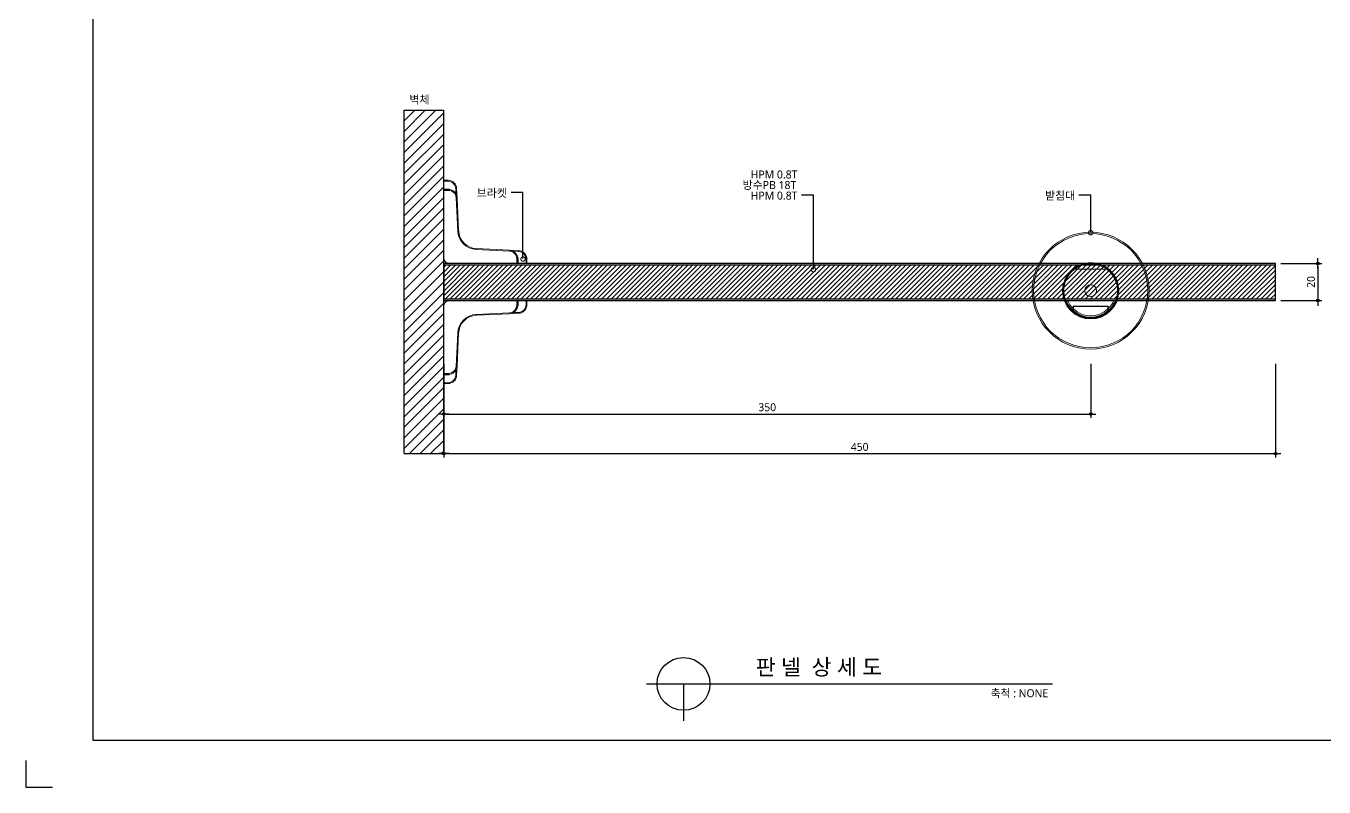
# Model space of a CAD drawing. Extents: x -256 to 8104, y -176 to 5714.
# Drawn here: x -256 to 4660, y -176 to 2705 of the extents above; entities that cross this region are included whole.
import ezdxf
from ezdxf.enums import TextEntityAlignment as Align

# ---------------------------------------------------------------- set-up
doc = ezdxf.new("R2010")
doc.units = 0
doc.header["$LTSCALE"] = 30
doc.layers.get('0').update_dxf_attribs({"linetype": 'CONTINUOUS'})
doc.layers.get('DEFPOINTS').update_dxf_attribs({"linetype": 'CONTINUOUS'})
for name, color, linetype in [('C', 2, 'CONTINUOUS'), ('DIM', 7, 'CONTINUOUS'), ('TIT', 3, 'CONTINUOUS'), ('문자', 3, 'CONTINUOUS'), ('부자재', 4, 'CONTINUOUS'), ('치수', 1, 'CONTINUOUS'), ('판넬', 2, 'CONTINUOUS'), ('해치', 8, 'CONTINUOUS')]:
    doc.layers.add(name, color=color, linetype=linetype)
doc.styles.add('돋움', font='malgun.ttf')
doc.dimstyles.new('10', dxfattribs={"dimscale": 10, "dimtxt": 3, "dimasz": 1, "dimexe": 1.5, "dimexo": 2, "dimgap": 1, "dimtad": 1, "dimdec": 0, "dimlunit": 6, "dimtxsty": '돋움', "dimblk": 'DIMDOT', "dimcen": -1, "dimdle": 1.5, "dimclrt": 3, "dimazin": 3, "dimtfac": 1, "dimtdec": 0, "dimtix": 1, "dimtmove": 2, "dimatfit": 3, "dimldrblk": 'DIMDOT', "dimarcsym": 0})

# ---------------------------------------------------------------- blocks, each defined once
blk = doc.blocks.new('U_T170_TOP')
at = {"color": 0, "lineweight": 15}
for p, q in [((-15.91, 15.91), (-15.1, 16.72)), ((-15.73, 15.73), (-15.91, 15.91)), ((-14.93, 16.54), (-15.73, 15.73)), ((-14.21, 14.21), (-15.73, 15.73)), ((-14.93, 16.54), (-15.1, 16.72)), ((-13.15, 15.27), (-14.21, 14.21)), ((-14.14, 14.14), (-13.25, 15.03)), ((-13.97, 13.97), (-14.14, 14.14)), ((-13.08, 14.85), (-13.97, 13.97)), ((-13.26, 15.03), (-13.33, 15.1)), ((-13.08, 14.85), (-13.25, 15.03)), ((-13.15, 15.27), (-13.07, 15.19)), ((-10.96, 15.63), (-12.03, 16.61)), ((-11.86, 16.79), (-10.01, 15.11)), ((-3.53, 8.88), (-10.18, 14.92)), ((-10.01, 15.11), (-3.37, 9.06)), ((3.37, 9.06), (10.01, 15.11)), ((10.18, 14.92), (3.53, 8.88)), ((10.01, 15.11), (11.86, 16.79)), ((12.03, 16.61), (10.96, 15.63)), ((13.07, 15.19), (13.15, 15.27)), ((13.08, 14.85), (13.25, 15.03)), ((13.97, 13.97), (13.08, 14.85)), ((14.21, 14.21), (13.15, 15.27)), ((13.25, 15.03), (14.14, 14.14)), ((13.33, 15.1), (13.26, 15.03)), ((14.14, 14.14), (13.97, 13.97)), ((15.73, 15.73), (14.21, 14.21)), ((14.93, 16.54), (15.1, 16.72)), ((15.73, 15.73), (14.93, 16.54)), ((15.1, 16.72), (15.91, 15.91)), ((15.91, 15.91), (15.73, 15.73)), ((-1.06, 1.06), (-13.97, 13.97)), ((13.97, 13.97), (1.06, 1.06))]:
    blk.add_line(p, q, dxfattribs=at)
at = {"color": 0, "lineweight": 15, "flags": 128}
for points in [[(-12.03, 16.61), (-12, 16.64), (-11.96, 16.68), (-11.94, 16.71), (-11.91, 16.74), (-11.89, 16.76), (-11.87, 16.78), (-11.86, 16.79), (-11.86, 16.79)], [(-10.18, 14.92), (-10.14, 14.96), (-10.11, 14.99), (-10.08, 15.03), (-10.06, 15.05), (-10.04, 15.08), (-10.02, 15.09), (-10.01, 15.1), (-10.01, 15.11)], [(10.18, 14.92), (10.14, 14.96), (10.11, 14.99), (10.08, 15.03), (10.06, 15.05), (10.04, 15.08), (10.02, 15.09), (10.01, 15.1), (10.01, 15.11)], [(12.03, 16.61), (12, 16.64), (11.96, 16.68), (11.93, 16.71), (11.91, 16.74), (11.89, 16.76), (11.87, 16.78), (11.86, 16.79), (11.86, 16.79)], [(-3.53, 8.88), (-3.5, 8.91), (-3.47, 8.95), (-3.44, 8.98), (-3.41, 9.01), (-3.39, 9.03), (-3.38, 9.05), (-3.37, 9.06), (-3.37, 9.06)], [(3.53, 8.88), (3.5, 8.91), (3.47, 8.95), (3.44, 8.98), (3.41, 9.01), (3.39, 9.03), (3.38, 9.05), (3.37, 9.06), (3.37, 9.06)]]:
    blk.add_lwpolyline(points, dxfattribs=at)
at = {"color": 0, "lineweight": 15}
for centre, radius, start, end in [((-13.44, 15.05), 2.35, 47.6983, 135), ((-13.44, 15.05), 2.1, 47.6983, 135), ((-11.59, 13.37), 2.35, 47.6983, 135), ((-11.59, 13.37), 2.1, 47.6983, 135), ((11.59, 13.37), 2.35, 45, 132.3017), ((11.59, 13.37), 2.1, 45, 132.3017), ((13.44, 15.05), 2.35, 45, 132.3017), ((13.44, 15.05), 2.1, 45, 132.3017), ((0, 12.76), 5.25, 227.6983, 312.3017), ((0, 12.76), 5, 227.6983, 312.3017), ((0, 2.12), 1.5, 225, 315)]:
    blk.add_arc(centre, radius, start, end, dxfattribs=at)
blk = doc.blocks.new('U_T460_TOP')
at = {"color": 0, "lineweight": 15}
for p, q in [((4.19, 8), (-4.19, 8)), ((-0.03, 9.43), (0.03, 9.43)), ((-6.33, 0), (-6.44, 0)), ((5.93, 0), (-5.93, 0)), ((4.49, -1.5), (-4.49, -1.5)), ((-4.49, -1.5), (-4.49, -2.11)), ((-4.46, -2.16), (-4.47, -1.55)), ((-4.43, -1.55), (-4.42, -2.17)), ((-4.07, -1.5), (-4.07, -1.55)), ((-4, -1.55), (-4, -1.5)), ((-0.81, -1.55), (-0.81, -1.5)), ((0.81, -1.55), (0.81, -1.5)), ((4, -1.55), (4, -1.5)), ((4.07, -1.55), (4.07, -1.5)), ((4.42, -2.17), (4.43, -1.55)), ((4.47, -1.55), (4.46, -2.16)), ((4.49, -2.11), (4.49, -1.5)), ((6.44, 0), (6.33, 0))]:
    blk.add_line(p, q, dxfattribs=at)
at = {"color": 0, "lineweight": 0}
blk.add_line((0, 9.43), (0, 9.75), dxfattribs=at)
at = {"color": 0, "lineweight": 15}
for radius in [15, 14.67, 7.25, 7.2, 7.08, 7, 1.5]:
    blk.add_circle((0, 2.5), radius, dxfattribs=at)
for centre, radius, start, end in [((0, 2.5), 6.91, 127.285, 201.2017), ((0, 2.5), 6.91, 338.7983, 52.715), ((0, 2.5), 6.81, 201.5491, 228.8742), ((0, 2.5), 6.44, 202.8606, 225.7483), ((-4.43, -2.12), 0.0556, 234.9029, 279.4931), ((-4.4, -2.63), 0.0499, 179.904, 229.3719), ((0, 2.5), 6.81, 229.3494, 310.6506), ((0, 2.5), 6.44, 226.5801, 313.4199), ((4.43, -2.12), 0.0556, 260.5069, 305.0971), ((4.4, -2.63), 0.0499, 310.6281, 0.096), ((0, 2.5), 6.81, 311.1258, 338.4509), ((0, 2.5), 6.44, 314.2517, 337.1394)]:
    blk.add_arc(centre, radius, start, end, dxfattribs=at)
for points, knots in [([(-4.19, 8), (-4.08, 8.08), (-3.74, 8.33), (-3.15, 8.67), (-2.4, 9.01), (-1.62, 9.24), (-0.82, 9.39), (-0.28, 9.42), (0, 9.43), (0, 9.43)], [0, 0, 0, 0, 0.086791, 0.262656, 0.438847, 0.624752, 0.811395, 0.997532, 1, 1, 1, 1]), ([(0, 9.43), (0, 9.43), (-0.01, 9.43), (-0.02, 9.43), (-0.03, 9.43)], [0, 0, 0, 0, 0.379357, 1, 1, 1, 1]), ([(0, 9.43), (0, 9.43), (0.29, 9.42), (0.85, 9.39), (1.68, 9.23), (2.44, 8.99), (3.12, 8.68), (3.68, 8.37), (4.03, 8.12), (4.19, 8)], [0, 0, 0, 0, 0.002468, 0.1963, 0.390703, 0.584247, 0.730344, 0.876293, 1, 1, 1, 1]), ([(0.03, 9.43), (0.02, 9.43), (0.01, 9.43), (0, 9.43), (0, 9.43)], [0, 0, 0, 0, 0.620643, 1, 1, 1, 1]), ([(-6.33, 0), (-6.32, 0), (-6.31, 0), (-6.23, 0), (-6.1, 0), (-5.99, 0), (-5.93, 0)], [0, 0, 0, 0, 0.237766, 0.475288, 0.719622, 1, 1, 1, 1]), ([(-4.49, -2.11), (-4.49, -2.19), (-4.49, -2.34), (-4.49, -2.5), (-4.48, -2.6), (-4.48, -2.62), (-4.48, -2.63)], [0, 0, 0, 0, 0.334093, 0.590931, 0.797381, 1, 1, 1, 1]), ([(4.48, -2.63), (4.45, -2.65), (4.41, -2.71), (4.25, -2.85), (4.02, -3.05), (3.67, -3.3), (3.29, -3.54), (2.9, -3.75), (2.58, -3.89), (2.26, -4.02), (1.92, -4.13), (1.58, -4.22), (1.27, -4.29), (0.99, -4.34), (0.68, -4.38), (0.38, -4.4), (0.09, -4.41), (-0.26, -4.41), (-0.64, -4.38), (-1.02, -4.33), (-1.41, -4.26), (-1.81, -4.16), (-2.23, -4.03), (-2.59, -3.89), (-2.92, -3.74), (-3.2, -3.59), (-3.52, -3.4), (-3.84, -3.18), (-4.16, -2.93), (-4.38, -2.73), (-4.45, -2.66), (-4.48, -2.63)], [0, 0, 0, 0, 0.056109, 0.112217, 0.175281, 0.238353, 0.301443, 0.333042, 0.364629, 0.387953, 0.411299, 0.434541, 0.447611, 0.460668, 0.473897, 0.487096, 0.496849, 0.5066, 0.526009, 0.540576, 0.555174, 0.581659, 0.608219, 0.638624, 0.669049, 0.699366, 0.729689, 0.790416, 0.85116, 0.932397, 1, 1, 1, 1]), ([(-4.47, -1.55), (-4.47, -1.55), (-4.47, -1.55), (-4.46, -1.55), (-4.44, -1.55), (-4.43, -1.55), (-4.43, -1.55), (-4.43, -1.55)], [0, 0, 0, 0, 0.242569, 0.485194, 0.726282, 0.964202, 1, 1, 1, 1]), ([(-4.45, -2.63), (-4.45, -2.62), (-4.46, -2.61), (-4.46, -2.52), (-4.46, -2.38), (-4.46, -2.24), (-4.46, -2.16)], [0, 0, 0, 0, 0.190162, 0.379441, 0.638035, 1, 1, 1, 1]), ([(-4.42, -2.17), (-4.43, -2.26), (-4.43, -2.4), (-4.44, -2.56), (-4.44, -2.64), (-4.44, -2.66), (-4.43, -2.66)], [0, 0, 0, 0, 0.356402, 0.614532, 0.805916, 1, 1, 1, 1]), ([(4.43, -1.55), (3.95, -1.55), (3.07, -1.55), (1.75, -1.55), (0.5, -1.55), (-0.73, -1.55), (-1.93, -1.55), (-3.16, -1.55), (-3.99, -1.55), (-4.43, -1.55)], [0, 0, 0, 0, 0.162028, 0.302727, 0.443426, 0.583945, 0.717175, 0.850406, 1, 1, 1, 1]), ([(-4.43, -2.66), (-4.41, -2.69), (-4.36, -2.74), (-4.21, -2.89), (-4, -3.06), (-3.75, -3.25), (-3.47, -3.44), (-3.11, -3.64), (-2.74, -3.82), (-2.38, -3.97), (-2.06, -4.08), (-1.69, -4.19), (-1.32, -4.28), (-0.98, -4.34), (-0.72, -4.37), (-0.45, -4.39), (-0.21, -4.41), (-0.06, -4.41), (0, -4.41)], [0, 0, 0, 0, 0.115543, 0.231168, 0.346697, 0.436159, 0.525798, 0.61529, 0.704551, 0.752359, 0.800145, 0.848416, 0.896563, 0.921039, 0.945482, 0.965909, 0.986312, 1, 1, 1, 1]), ([(0, -4.41), (0.09, -4.41), (0.27, -4.4), (0.56, -4.39), (0.86, -4.35), (1.21, -4.3), (1.58, -4.22), (2, -4.1), (2.39, -3.97), (2.76, -3.81), (3.06, -3.66), (3.37, -3.49), (3.66, -3.31), (3.92, -3.12), (4.15, -2.94), (4.34, -2.76), (4.4, -2.7), (4.43, -2.66)], [0, 0, 0, 0, 0.020641, 0.041302, 0.067568, 0.093886, 0.138999, 0.184233, 0.247911, 0.311838, 0.375955, 0.439893, 0.533719, 0.627636, 0.721503, 0.860749, 1, 1, 1, 1]), ([(4.43, -2.66), (4.44, -2.66), (4.44, -2.64), (4.44, -2.55), (4.43, -2.39), (4.43, -2.25), (4.42, -2.17)], [0, 0, 0, 0, 0.2036504, 0.4131033, 0.6693873, 1, 1, 1, 1]), ([(4.43, -1.55), (4.43, -1.55), (4.44, -1.55), (4.45, -1.55), (4.46, -1.55), (4.47, -1.55), (4.47, -1.55), (4.47, -1.55)], [0, 0, 0, 0, 0.235302, 0.470524, 0.707668, 0.947927, 1, 1, 1, 1]), ([(4.46, -2.16), (4.46, -2.24), (4.46, -2.37), (4.46, -2.51), (4.46, -2.6), (4.45, -2.62), (4.45, -2.63)], [0, 0, 0, 0, 0.335931, 0.593051, 0.800431, 1, 1, 1, 1]), ([(4.48, -2.63), (4.48, -2.62), (4.48, -2.61), (4.49, -2.51), (4.49, -2.35), (4.49, -2.2), (4.49, -2.11)], [0, 0, 0, 0, 0.188174, 0.37552, 0.632642, 1, 1, 1, 1]), ([(5.93, 0), (5.99, 0), (6.11, 0), (6.24, 0), (6.32, 0), (6.33, 0), (6.33, 0)], [0, 0, 0, 0, 0.276955, 0.554541, 0.815504, 1, 1, 1, 1])]:
    blk.add_open_spline(points, degree=3, knots=knots, dxfattribs=at)
blk = doc.blocks.new('_DOTSMALL')
at = {"color": 0, "linetype": 'ByBlock', "const_width": 0.5}
blk.add_lwpolyline([(-0.0625, 0, 1), (0.0625, 0, 1)], format="xyb", close=True, dxfattribs=at)
blk = doc.blocks.new('A$C63EC304E')
at = {"layer": '치수', "color": 1, "xscale": 2.5, "yscale": 2.5, "zscale": 2.5, "rotation": 234.3098741996962}
blk.add_blockref('_DOTSMALL', (0.31, 0.31), dxfattribs=at)
blk = doc.blocks.new('A$C2BC9653E')
at = {"layer": '치수', "xscale": 0.3333333333333333, "yscale": 0.3333333333333333, "zscale": 0.3333333333333333}
blk.add_blockref('A$C63EC304E', (0, 0), dxfattribs=at)
blk = doc.blocks.new('A$C7FC71301')
at = {"layer": '치수', "rotation": 180}
blk.add_blockref('A$C2BC9653E', (0.21, 0.21), dxfattribs=at)
blk = doc.blocks.new('A$C4A20372B')
at = {"layer": '치수'}
blk.add_blockref('A$C7FC71301', (0, 0), dxfattribs=at)
blk = doc.blocks.new('A$C566469F5')
at = {"layer": '치수'}
blk.add_blockref('A$C4A20372B', (0, 0), dxfattribs=at)
blk = doc.blocks.new('A$C7E317CD4')
at = {"layer": '해치', "xscale": 2, "yscale": 2, "zscale": 2}
blk.add_blockref('A$C566469F5', (0, 0), dxfattribs=at)
blk = doc.blocks.new('A$C601D7F27')
at = {"layer": '치수'}
blk.add_blockref('A$C7E317CD4', (0, 0), dxfattribs=at)
blk = doc.blocks.new('A$C38802C08')
at = {"layer": '치수'}
blk.add_blockref('A$C601D7F27', (0, 0), dxfattribs=at)
blk = doc.blocks.new('DIMDOT')
at = {"linetype": 'Continuous'}
blk.add_line((-2, 0), (2, 0), dxfattribs=at)
for radius in [0.5, 0.25]:
    blk.add_circle((0, 0), radius, dxfattribs=at)
blk = doc.blocks.new('*D32')
at = {"layer": 'DEFPOINTS', "color": 0}
for p in [(1326.5, 1446.3), (3776.5, 1446.3), (3776.5, 1236.3)]:
    blk.add_point(p, dxfattribs=at)
at = {"layer": 'DIM', "color": 0, "lineweight": -2}
for p, q in [((1326.5, 1426.3), (1326.5, 1221.3)), ((3776.5, 1426.3), (3776.5, 1221.3)), ((1336.5, 1236.3), (3766.5, 1236.3))]:
    blk.add_line(p, q, dxfattribs=at)
at = {"layer": 'DIM', "color": 0, "lineweight": -2, "xscale": 10, "yscale": 10, "zscale": 10, "rotation": 180}
blk.add_blockref('DIMDOT', (1326.5, 1236.3), dxfattribs=at)
at = {"layer": 'DIM', "color": 0, "lineweight": -2, "xscale": 10, "yscale": 10, "zscale": 10}
blk.add_blockref('DIMDOT', (3776.5, 1236.3), dxfattribs=at)
at = {"layer": 'DIM', "color": 3, "insert": (2551.5, 1261.8), "char_height": 30, "attachment_point": 5, "style": '돋움'}
blk.add_mtext('350', dxfattribs=at)
blk = doc.blocks.new('*D33')
at = {"layer": 'DEFPOINTS', "color": 0}
for p in [(1326.5, 1446.3), (4476.5, 1446.3), (4476.5, 1086.3)]:
    blk.add_point(p, dxfattribs=at)
at = {"layer": 'DIM', "color": 0, "lineweight": -2}
for p, q in [((1326.5, 1426.3), (1326.5, 1071.3)), ((4476.5, 1426.3), (4476.5, 1071.3)), ((1336.5, 1086.3), (4466.5, 1086.3))]:
    blk.add_line(p, q, dxfattribs=at)
at = {"layer": 'DIM', "color": 0, "lineweight": -2, "xscale": 10, "yscale": 10, "zscale": 10, "rotation": 180}
blk.add_blockref('DIMDOT', (1326.5, 1086.3), dxfattribs=at)
at = {"layer": 'DIM', "color": 0, "lineweight": -2, "xscale": 10, "yscale": 10, "zscale": 10}
blk.add_blockref('DIMDOT', (4476.5, 1086.3), dxfattribs=at)
at = {"layer": 'DIM', "color": 3, "insert": (2901.5, 1111.8), "char_height": 30, "attachment_point": 5, "style": '돋움'}
blk.add_mtext('450', dxfattribs=at)
blk = doc.blocks.new('*D34')
at = {"layer": 'DEFPOINTS', "color": 0}
for p in [(4476.5, 1806.3), (4476.5, 1666.3), (4636.5, 1666.3)]:
    blk.add_point(p, dxfattribs=at)
at = {"layer": 'DIM', "color": 0, "lineweight": -2}
for p, q in [((4496.5, 1806.3), (4651.5, 1806.3)), ((4636.5, 1796.3), (4636.5, 1676.3)), ((4496.5, 1666.3), (4651.5, 1666.3))]:
    blk.add_line(p, q, dxfattribs=at)
at = {"layer": 'DIM', "color": 0, "lineweight": -2, "xscale": 10, "yscale": 10, "zscale": 10}
for p, rotation in [((4636.5, 1806.3), 90), ((4636.5, 1666.3), 270)]:
    blk.add_blockref('DIMDOT', p, dxfattribs=dict(at, rotation=rotation))
at = {"layer": 'DIM', "color": 3, "insert": (4611, 1736.3), "char_height": 30, "attachment_point": 5, "rotation": 90, "style": '돋움'}
blk.add_mtext('20', dxfattribs=at)
blk = doc.blocks.new('URINAL_03')
at = {"layer": '해치', "transparency": 33554687}
h = blk.add_hatch(dxfattribs=at)
h.set_pattern_fill('ANSI31', color=256, scale=4, style=0)
h.set_pattern_definition([(45, (-8473.46, -213.721), (-8.980256, 8.980256), [])])
h.paths.add_polyline_path([(1326.5, 1800.7), (4476.5, 1800.7), (4476.5, 1671.9), (1326.5, 1671.9)])
for p, q in [((1176.5, 1086.3), (1176.5, 2386.3)), ((1176.5, 2386.3), (1326.5, 2386.3)), ((1326.5, 1086.3), (1326.5, 2386.3)), ((1176.5, 1086.3), (1326.5, 1086.3))]:
    blk.add_line(p, q)
at = {"color": 2}
for p, q in [((-255.9, -75.8), (-255.9, -175.8)), ((-255.9, -75.8), (-255.9, -175.8)), ((-255.9, -75.8), (-255.9, -175.8)), ((-255.9, -75.8), (-255.9, -175.8)), ((-255.9, -175.8), (-155.9, -175.8))]:
    blk.add_line(p, q, dxfattribs=at)
for points in [[(-0.7, 5538.4), (7251.6, 5538.4), (7251.6, 0.1), (-0.7, 0.1)], [(-0.7, 5538.4), (7251.6, 5538.4), (7251.6, 0.1), (-0.7, 0.1)], [(-0.7, 5538.4), (7981.2, 5538.4), (7981.2, 0.1), (-0.7, 0.1)]]:
    blk.add_lwpolyline(points, close=True, dxfattribs=at)
at = {"layer": 'C'}
for p, q in [((1326.5, 1800.7), (4476.5, 1800.7)), ((1326.5, 1671.9), (4476.5, 1671.9))]:
    blk.add_line(p, q, dxfattribs=at)
at = {"layer": 'TIT', "color": 7}
for p, q in [((2094.4, 214.6), (3632.2, 214.6)), ((2234.4, 214.6), (2234.4, 74.6))]:
    blk.add_line(p, q, dxfattribs=at)
blk.add_circle((2234.4, 214.6), 100, dxfattribs=at)
at = {"layer": '치수'}
for p, q in [((1581.5, 2076.3), (1626.5, 2076.3)), ((1626.5, 1825.1), (1626.5, 2076.3)), ((2681.5, 2066.3), (2726.5, 2066.3)), ((2726.5, 1785.1), (2726.5, 2066.3)), ((3731.5, 2066.3), (3776.5, 2066.3)), ((3776.5, 1925.1), (3776.5, 2066.3))]:
    blk.add_line(p, q, dxfattribs=at)
at = {"layer": '판넬', "color": 1}
blk.add_lwpolyline([(1326.5, 1666.3), (4476.5, 1666.3), (4476.5, 1806.3), (1326.5, 1806.3)], close=True, dxfattribs=at)
at = {"layer": '해치'}
for p, q in [((1176.5, 2346.3), (1216.5, 2386.3)), ((1176.5, 2306.3), (1256.5, 2386.3)), ((1176.5, 2266.3), (1296.5, 2386.3)), ((1176.5, 2226.3), (1326.5, 2376.3)), ((1176.5, 2186.3), (1326.5, 2336.3)), ((1176.5, 2146.3), (1326.5, 2296.3)), ((1176.5, 2106.3), (1326.5, 2256.3)), ((1176.5, 2066.3), (1326.5, 2216.3)), ((1176.5, 2026.3), (1326.5, 2176.3)), ((1176.5, 1986.3), (1326.5, 2136.3)), ((1176.5, 1946.3), (1326.5, 2096.3)), ((1176.5, 1906.3), (1326.5, 2056.3)), ((1176.5, 1866.3), (1326.5, 2016.3)), ((1176.5, 1826.3), (1326.5, 1976.3)), ((1176.5, 1786.3), (1326.5, 1936.3)), ((1176.5, 1746.3), (1326.5, 1896.3)), ((1176.5, 1706.3), (1326.5, 1856.3)), ((1176.5, 1666.3), (1326.5, 1816.3)), ((1176.5, 1626.3), (1326.5, 1776.3)), ((1176.5, 1586.3), (1326.5, 1736.3)), ((1176.5, 1546.3), (1326.5, 1696.3)), ((1176.5, 1506.3), (1326.5, 1656.3)), ((1176.5, 1466.3), (1326.5, 1616.3)), ((1176.5, 1426.3), (1326.5, 1576.3)), ((1176.5, 1386.3), (1326.5, 1536.3)), ((1176.5, 1346.3), (1326.5, 1496.3)), ((1176.5, 1306.3), (1326.5, 1456.3)), ((1176.5, 1266.3), (1326.5, 1416.3)), ((1176.5, 1226.3), (1326.5, 1376.3)), ((1176.5, 1186.3), (1326.5, 1336.3)), ((1176.5, 1146.3), (1326.5, 1296.3)), ((1176.5, 1106.3), (1326.5, 1256.3)), ((1196.5, 1086.3), (1326.5, 1216.3)), ((1236.5, 1086.3), (1326.5, 1176.3)), ((1276.5, 1086.3), (1326.5, 1136.3)), ((1316.5, 1086.3), (1326.5, 1096.3))]:
    blk.add_line(p, q, dxfattribs=at)
at = {"layer": '부자재', "xscale": 14, "yscale": 14}
for p, rotation in [((1326.5, 1806.3), 315), ((1326.5, 1666.3), 225)]:
    blk.add_blockref('U_T170_TOP', p, dxfattribs=dict(at, rotation=rotation))
at = {"layer": '부자재', "xscale": 14.73684210526316, "yscale": 14.73684210526316}
blk.add_blockref('U_T460_TOP', (3776.5, 1666.3), dxfattribs=at)
at = {"layer": '해치', "xscale": 20, "yscale": 20, "rotation": 269.9777130656439}
for p in [(3772.4, 1927.1), (1622.4, 1827.1), (2722.4, 1787.1)]:
    blk.add_blockref('A$C38802C08', p, dxfattribs=at)
at = {"layer": 'TIT', "style": '돋움'}
blk.add_text('판 넬  상 세 도', height=60, dxfattribs=at).set_placement((2986.2, 248.2), align=Align.RIGHT)
blk.add_text('축척 : NONE', height=30, dxfattribs=at).set_placement((3397.6, 164.4))
at = {"layer": '문자', "style": '돋움'}
for s, p in [('벽체', (1196.5, 2411.3)), ('방수PB 18T', (2458.3, 2088)), ('HPM 0.8T', (2488.9, 2128)), ('브라켓', (1451.3, 2058)), ('HPM 0.8T', (2488.9, 2048)), ('받침대', (3603.6, 2048))]:
    blk.add_text(s, height=30.34, dxfattribs=at).set_placement(p)
at = {"layer": 'DIM'}
dim = blk.add_linear_dim(base=(4636.5, 1666.3), p1=(4476.5, 1806.3), p2=(4476.5, 1666.3), angle=270, text='20', dimstyle='10', dxfattribs=at)
dim.commit()
dim.dimension.update_dxf_attribs({"geometry": '*D34', "text_midpoint": (4611, 1736.3)})
for base, p2, text, picture, middle in [((3776.5, 1236.3), (3776.5, 1446.3), '350', '*D32', (2551.5, 1261.8)), ((4476.5, 1086.3), (4476.5, 1446.3), '450', '*D33', (2901.5, 1111.8))]:
    dim = blk.add_linear_dim(base=base, p1=(1326.5, 1446.3), p2=p2, text=text, dimstyle='10', dxfattribs=at)
    dim.commit()
    dim.dimension.update_dxf_attribs({"geometry": picture, "text_midpoint": middle})

msp = doc.modelspace()

# ---------------------------------------------------------------- block references
msp.add_blockref('URINAL_03', (0, 0))

doc.saveas('drawing.dxf')
